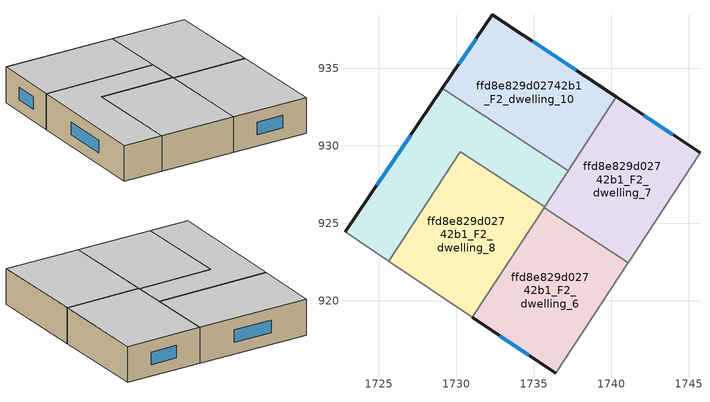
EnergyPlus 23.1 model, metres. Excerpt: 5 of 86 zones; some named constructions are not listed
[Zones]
ffd8e829d02742b1_F2_dwelling_10
 floor to ffd8e829d02742b1_F1_dwelling_10 (EU_floor_Construction): 1740.32,933.16 1737.22,928.41 1729.1,933.71 1732.33,938.47 z6
 wall outside (EU_wall_Construction): 1740.32,933.16 1732.33,938.47 1729.1,933.71 z6:9
 wall to ffd8e829d02742b1_F2_dwelling_9 (EU_wall_Construction): 1729.1,933.71 1737.22,928.41 z6:9
 wall to ffd8e829d02742b1_F2_dwelling_7 (EU_wall_Construction): 1737.22,928.41 1740.32,933.16 z6:9
 window (EU_Window_Construction): 1731.28,936.92 1730.15,935.25 / 1737.72,934.88 1734.93,936.74 z6.98:8.02
 ceiling to ffd8e829d02742b1_F3_dwelling_10 (EU_floor_Construction): 1737.22,928.41 1740.32,933.16 1732.33,938.47 1729.1,933.71 z9
ffd8e829d02742b1_F2_dwelling_6
 floor to ffd8e829d02742b1_F1_dwelling_6 (EU_floor_Construction): 1741.09,922.47 1736.43,915.33 1731.04,918.94 1735.66,926.02 z6
 wall outside (EU_wall_Construction): 1731.04,918.94 1736.43,915.33 z6:9
 wall to ffd8e829d02742b1_F2_dwelling_7 (EU_wall_Construction): 1741.09,922.47 1735.66,926.02 z6:9
 wall to ffd8e829d02742b1_F2_dwelling_4 (EU_wall_Construction): 1736.43,915.33 1741.06,922.42 z6:9
 wall to ffd8e829d02742b1_F2_dwelling_8 (EU_wall_Construction): 1735.66,926.02 1731.04,918.94 z6:9
 wall to ffd8e829d02742b1_F2_dwelling_5 (EU_wall_Construction): 1741.05,922.42 1741.09,922.47 z6:9
 window (EU_Window_Construction): 1732.79,917.77 1734.68,916.5 z6.98:8.02
 ceiling to ffd8e829d02742b1_F3_dwelling_6 (EU_floor_Construction): 1736.43,915.33 1741.09,922.47 1735.66,926.02 1731.04,918.94 z9
ffd8e829d02742b1_F2_dwelling_7
 floor to ffd8e829d02742b1_F1_dwelling_7 (EU_floor_Construction): 1745.72,929.56 1741.09,922.47 1735.66,926.02 1740.32,933.16 z6
 wall outside (EU_wall_Construction): 1745.72,929.56 1740.32,933.16 z6:9
 wall to ffd8e829d02742b1_F2_dwelling_5 (EU_wall_Construction): 1741.09,922.47 1745.72,929.56 z6:9
 wall to ffd8e829d02742b1_F2_dwelling_9 (EU_wall_Construction): 1737.22,928.41 1735.7,926.08 z6:9
 wall to ffd8e829d02742b1_F2_dwelling_8 (EU_wall_Construction): 1735.7,926.08 1735.66,926.02 z6:9
 window (EU_Window_Construction): 1743.96,930.73 1742.07,931.99 z6.98:8.02
 ceiling to ffd8e829d02742b1_F3_dwelling_7 (EU_floor_Construction): 1741.09,922.47 1745.72,929.56 1740.32,933.16 1735.66,926.02 z9
ffd8e829d02742b1_F2_dwelling_8
 floor to ffd8e829d02742b1_F1_dwelling_8 (EU_floor_Construction): 1735.7,926.08 1731.04,918.94 1725.65,922.56 1730.26,929.63 z6
 wall adiabatic (EU_wall_Construction): 1725.65,922.56 1731.04,918.94 z6:9
 wall to ffd8e829d02742b1_F2_dwelling_9 (EU_wall_Construction): 1735.7,926.08 1730.26,929.63 1725.65,922.56 z6:9
 ceiling to ffd8e829d02742b1_F3_dwelling_8 (EU_floor_Construction): 1731.04,918.94 1735.7,926.08 1730.26,929.63 1725.65,922.56 z9
ffd8e829d02742b1_F2_dwelling_9
 floor to ffd8e829d02742b1_F1_dwelling_9 (EU_floor_Construction): 1737.22,928.41 1735.7,926.08 1730.26,929.63 1725.65,922.56 1722.82,924.46 1729.1,933.71 z6
 wall outside (EU_wall_Construction): 1729.1,933.71 1722.82,924.46 z6:9
 wall adiabatic (EU_wall_Construction): 1722.82,924.46 1725.65,922.56 z6:9
 window (EU_Window_Construction): 1727.06,930.7 1724.86,927.47 z6.98:8.02
 ceiling to ffd8e829d02742b1_F3_dwelling_9 (EU_floor_Construction): 1735.7,926.08 1737.22,928.41 1729.1,933.71 1722.82,924.46 1725.65,922.56 1730.26,929.63 z9
[SCHEDULE:FILE] Column Number=1; Rows to Skip at Top=0; Number of Hours of Data=8760; Column Separator=Comma; Interpolate to Timestep=No; Minutes per Item=60; Adjust Schedule for Daylight Savings=Yes
Name | File
EU_Step8_GainSchedule_ffd8e829d02742b1_F2_dwelling_3_f000 | ../../schedules/ffd8e829d02742b1/ffd8e829d02742b1_F2_dwelling_3_f000_gain.csv
EU_Step8_GainSchedule_ffd8e829d02742b1_F2_dwelling_4_f000 | ../../schedules/ffd8e829d02742b1/ffd8e829d02742b1_F2_dwelling_4_f000_gain.csv
EU_Step8_GainSchedule_ffd8e829d02742b1_F2_dwelling_5_f000 | ../../schedules/ffd8e829d02742b1/ffd8e829d02742b1_F2_dwelling_5_f000_gain.csv
EU_Step8_GainSchedule_ffd8e829d02742b1_F2_dwelling_6_f000 | ../../schedules/ffd8e829d02742b1/ffd8e829d02742b1_F2_dwelling_6_f000_gain.csv
EU_Step8_GainSchedule_ffd8e829d02742b1_F2_dwelling_7_f000 | ../../schedules/ffd8e829d02742b1/ffd8e829d02742b1_F2_dwelling_7_f000_gain.csv
EU_Step8_GainSchedule_ffd8e829d02742b1_F2_dwelling_8_f000 | ../../schedules/ffd8e829d02742b1/ffd8e829d02742b1_F2_dwelling_8_f000_gain.csv
EU_Step8_GainSchedule_ffd8e829d02742b1_F2_dwelling_9_f000 | ../../schedules/ffd8e829d02742b1/ffd8e829d02742b1_F2_dwelling_9_f000_gain.csv
EU_Step8_GainSchedule_ffd8e829d02742b1_F2_dwelling_10_f000 | ../../schedules/ffd8e829d02742b1/ffd8e829d02742b1_F2_dwelling_10_f000_gain.csv
EU_Step8_GainSchedule_ffd8e829d02742b1_F7_dwelling_4_f000 | ../../schedules/ffd8e829d02742b1/ffd8e829d02742b1_F7_dwelling_4_f000_gain.csv
EU_Step8_GainSchedule_ffd8e829d02742b1_F7_dwelling_5_f000 | ../../schedules/ffd8e829d02742b1/ffd8e829d02742b1_F7_dwelling_5_f000_gain.csv
EU_Step8_GainSchedule_ffd8e829d02742b1_F7_dwelling_6_f000 | ../../schedules/ffd8e829d02742b1/ffd8e829d02742b1_F7_dwelling_6_f000_gain.csv
EU_Step8_GainSchedule_ffd8e829d02742b1_F7_dwelling_7_f000 | ../../schedules/ffd8e829d02742b1/ffd8e829d02742b1_F7_dwelling_7_f000_gain.csv
EU_Step8_GainSchedule_ffd8e829d02742b1_F7_dwelling_8_f000 | ../../schedules/ffd8e829d02742b1/ffd8e829d02742b1_F7_dwelling_8_f000_gain.csv
EU_Step8_GainSchedule_ffd8e829d02742b1_F7_dwelling_9_f000 | ../../schedules/ffd8e829d02742b1/ffd8e829d02742b1_F7_dwelling_9_f000_gain.csv
